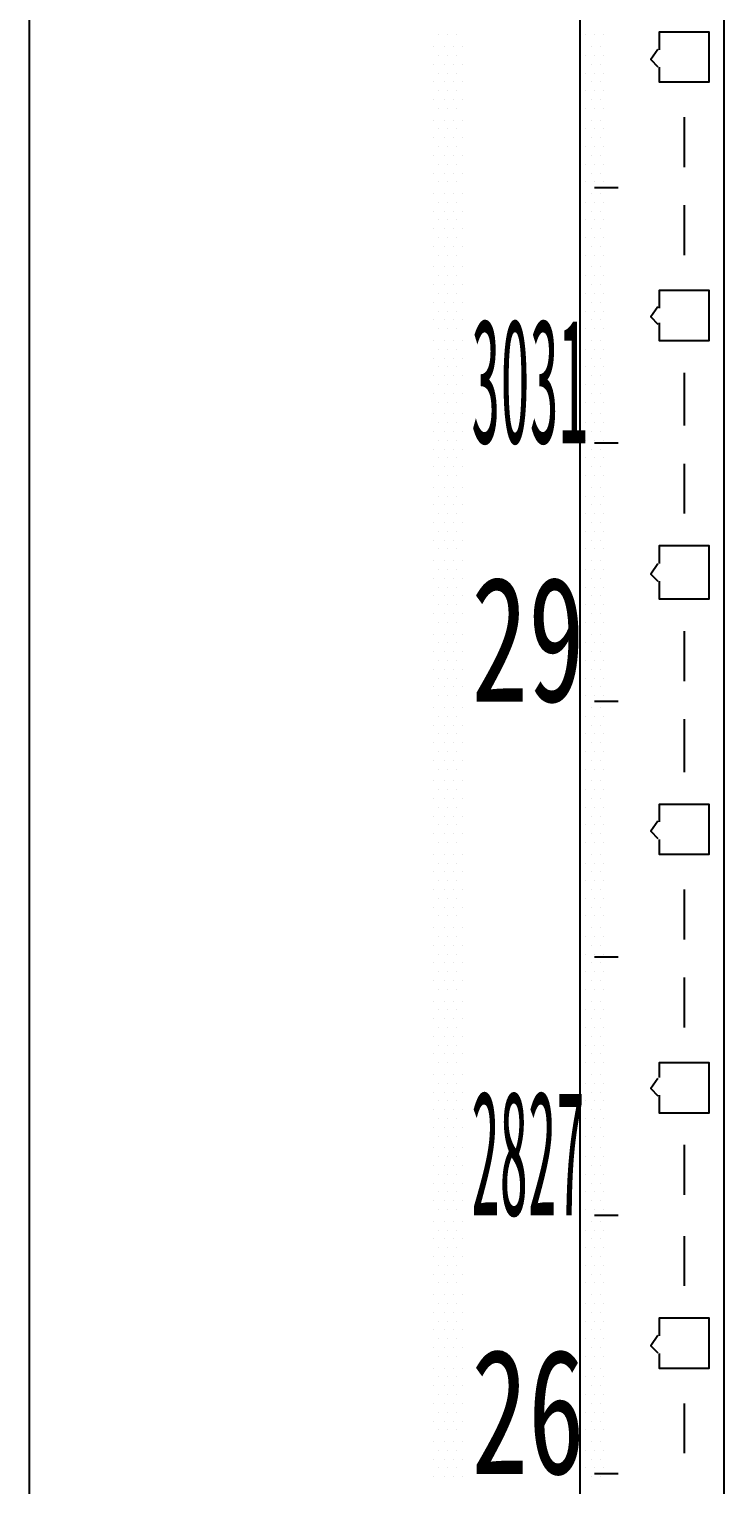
# Model space of a CAD drawing. Header units: metres. Extents: x 17 to 1264, y 17 to 859.
# Drawn here: x 87.8 to 121.8, y 447.3 to 518.7 of the extents above; entities that cross this region are included whole.
import ezdxf

# ---------------------------------------------------------------- set-up
doc = ezdxf.new("R2010")
doc.units = ezdxf.units.M
for name, color, linetype in [('LINES', 7, 'Continuous'), ('POLYLINES', 4, 'Continuous'), ('TEXTS', 3, 'Continuous')]:
    doc.layers.add(name, color=color, linetype=linetype)

msp = doc.modelspace()

# ---------------------------------------------------------------- linework, layer by layer
at = {"layer": 'LINES'}
for p, q in [((87.762, 830.448), (87.762, 45.216)), ((87.762, 830.448), (87.762, 45.216)), ((107.85, 518.4), (107.85, 518.4)), ((108.282, 518.4), (108.282, 518.4)), ((108.714, 518.4), (108.714, 518.4)), ((115.05, 518.4), (115.05, 518.4)), ((115.482, 518.4), (115.482, 518.4)), ((115.914, 518.4), (115.914, 518.4)), ((107.562, 517.824), (107.562, 517.824)), ((108.138, 517.824), (108.138, 517.824)), ((108.57, 517.824), (108.57, 517.824)), ((109.002, 517.824), (109.002, 517.824)), ((114.762, 517.824), (114.762, 517.824)), ((115.338, 517.824), (115.338, 517.824)), ((115.77, 517.824), (115.77, 517.824)), ((107.562, 516.96), (107.562, 516.96)), ((107.85, 517.392), (107.85, 517.392)), ((108.138, 516.96), (108.138, 516.96)), ((108.282, 517.392), (108.282, 517.392)), ((108.57, 516.96), (108.57, 516.96)), ((108.714, 517.392), (108.714, 517.392)), ((109.002, 516.96), (109.002, 516.96)), ((114.762, 516.96), (114.762, 516.96)), ((115.05, 517.392), (115.05, 517.392)), ((115.338, 516.96), (115.338, 516.96)), ((115.482, 517.392), (115.482, 517.392)), ((115.77, 516.96), (115.77, 516.96)), ((115.914, 517.392), (115.914, 517.392)), ((107.85, 516.528), (107.85, 516.528)), ((108.282, 516.528), (108.282, 516.528)), ((108.714, 516.528), (108.714, 516.528)), ((115.05, 516.528), (115.05, 516.528)), ((115.482, 516.528), (115.482, 516.528)), ((115.914, 516.528), (115.914, 516.528)), ((107.562, 516.096), (107.562, 516.096)), ((107.85, 515.664), (107.85, 515.664)), ((108.138, 516.096), (108.138, 516.096)), ((108.282, 515.664), (108.282, 515.664)), ((108.57, 516.096), (108.57, 516.096)), ((108.714, 515.664), (108.714, 515.664)), ((109.002, 516.096), (109.002, 516.096)), ((114.762, 516.096), (114.762, 516.096)), ((115.05, 515.664), (115.05, 515.664)), ((115.338, 516.096), (115.338, 516.096)), ((115.482, 515.664), (115.482, 515.664)), ((115.77, 516.096), (115.77, 516.096)), ((115.914, 515.664), (115.914, 515.664)), ((107.562, 515.232), (107.562, 515.232)), ((107.85, 514.8), (107.85, 514.8)), ((108.138, 515.232), (108.138, 515.232)), ((108.282, 514.8), (108.282, 514.8)), ((108.57, 515.232), (108.57, 515.232)), ((108.714, 514.8), (108.714, 514.8)), ((109.002, 515.232), (109.002, 515.232)), ((114.762, 515.232), (114.762, 515.232)), ((115.05, 514.8), (115.05, 514.8)), ((115.338, 515.232), (115.338, 515.232)), ((115.482, 514.8), (115.482, 514.8)), ((115.77, 515.232), (115.77, 515.232)), ((115.914, 514.8), (115.914, 514.8)), ((107.562, 514.224), (107.562, 514.224)), ((108.138, 514.224), (108.138, 514.224)), ((108.57, 514.224), (108.57, 514.224)), ((109.002, 514.224), (109.002, 514.224)), ((114.762, 514.224), (114.762, 514.224)), ((115.338, 514.224), (115.338, 514.224)), ((115.77, 514.224), (115.77, 514.224)), ((119.874, 514.368), (119.874, 511.92)), ((107.562, 513.36), (107.562, 513.36)), ((107.85, 513.792), (107.85, 513.792)), ((108.138, 513.36), (108.138, 513.36)), ((108.282, 513.792), (108.282, 513.792)), ((108.57, 513.36), (108.57, 513.36)), ((108.714, 513.792), (108.714, 513.792)), ((109.002, 513.36), (109.002, 513.36)), ((114.762, 513.36), (114.762, 513.36)), ((115.05, 513.792), (115.05, 513.792)), ((115.338, 513.36), (115.338, 513.36)), ((115.482, 513.792), (115.482, 513.792)), ((115.77, 513.36), (115.77, 513.36)), ((115.914, 513.792), (115.914, 513.792)), ((107.85, 512.928), (107.85, 512.928)), ((108.282, 512.928), (108.282, 512.928)), ((108.714, 512.928), (108.714, 512.928)), ((115.05, 512.928), (115.05, 512.928)), ((115.482, 512.928), (115.482, 512.928)), ((115.914, 512.928), (115.914, 512.928)), ((107.562, 512.496), (107.562, 512.496)), ((107.85, 512.064), (107.85, 512.064)), ((108.138, 512.496), (108.138, 512.496)), ((108.282, 512.064), (108.282, 512.064)), ((108.57, 512.496), (108.57, 512.496)), ((108.714, 512.064), (108.714, 512.064)), ((109.002, 512.496), (109.002, 512.496)), ((114.762, 512.496), (114.762, 512.496)), ((115.05, 512.064), (115.05, 512.064)), ((115.338, 512.496), (115.338, 512.496)), ((115.482, 512.064), (115.482, 512.064)), ((115.77, 512.496), (115.77, 512.496)), ((115.914, 512.064), (115.914, 512.064)), ((107.562, 511.632), (107.562, 511.632)), ((107.85, 511.2), (107.85, 511.2)), ((108.138, 511.632), (108.138, 511.632)), ((108.282, 511.2), (108.282, 511.2)), ((108.57, 511.632), (108.57, 511.632)), ((108.714, 511.2), (108.714, 511.2)), ((109.002, 511.632), (109.002, 511.632)), ((114.762, 511.632), (114.762, 511.632)), ((115.05, 511.2), (115.05, 511.2)), ((115.338, 511.632), (115.338, 511.632)), ((115.482, 511.2), (115.482, 511.2)), ((115.77, 511.632), (115.77, 511.632)), ((115.914, 511.2), (115.914, 511.2)), ((107.562, 510.624), (107.562, 510.624)), ((108.138, 510.624), (108.138, 510.624)), ((108.57, 510.624), (108.57, 510.624)), ((109.002, 510.624), (109.002, 510.624)), ((114.762, 510.624), (114.762, 510.624)), ((115.338, 510.624), (115.338, 510.624)), ((116.634, 510.912), (115.482, 510.912)), ((116.634, 510.912), (115.482, 510.912)), ((116.634, 510.912), (115.482, 510.912)), ((116.634, 510.912), (115.482, 510.912)), ((115.77, 510.624), (115.77, 510.624)), ((107.562, 509.76), (107.562, 509.76)), ((107.85, 510.192), (107.85, 510.192)), ((108.138, 509.76), (108.138, 509.76)), ((108.282, 510.192), (108.282, 510.192)), ((108.57, 509.76), (108.57, 509.76)), ((108.714, 510.192), (108.714, 510.192)), ((109.002, 509.76), (109.002, 509.76)), ((114.762, 509.76), (114.762, 509.76)), ((115.05, 510.192), (115.05, 510.192)), ((115.338, 509.76), (115.338, 509.76)), ((115.482, 510.192), (115.482, 510.192)), ((115.77, 509.76), (115.77, 509.76)), ((115.914, 510.192), (115.914, 510.192)), ((119.874, 510.048), (119.874, 507.6)), ((107.85, 509.328), (107.85, 509.328)), ((108.282, 509.328), (108.282, 509.328)), ((108.714, 509.328), (108.714, 509.328)), ((115.05, 509.328), (115.05, 509.328)), ((115.482, 509.328), (115.482, 509.328)), ((115.914, 509.328), (115.914, 509.328)), ((107.562, 508.896), (107.562, 508.896)), ((107.85, 508.464), (107.85, 508.464)), ((108.138, 508.896), (108.138, 508.896)), ((108.282, 508.464), (108.282, 508.464)), ((108.57, 508.896), (108.57, 508.896)), ((108.714, 508.464), (108.714, 508.464)), ((109.002, 508.896), (109.002, 508.896)), ((114.762, 508.896), (114.762, 508.896)), ((115.05, 508.464), (115.05, 508.464)), ((115.338, 508.896), (115.338, 508.896)), ((115.482, 508.464), (115.482, 508.464)), ((115.77, 508.896), (115.77, 508.896)), ((115.914, 508.464), (115.914, 508.464)), ((107.562, 508.032), (107.562, 508.032)), ((107.85, 507.6), (107.85, 507.6)), ((108.138, 508.032), (108.138, 508.032)), ((108.282, 507.6), (108.282, 507.6)), ((108.57, 508.032), (108.57, 508.032)), ((108.714, 507.6), (108.714, 507.6)), ((109.002, 508.032), (109.002, 508.032)), ((114.762, 508.032), (114.762, 508.032)), ((115.05, 507.6), (115.05, 507.6)), ((115.338, 508.032), (115.338, 508.032)), ((115.482, 507.6), (115.482, 507.6)), ((115.77, 508.032), (115.77, 508.032)), ((115.914, 507.6), (115.914, 507.6)), ((107.562, 507.024), (107.562, 507.024)), ((108.138, 507.024), (108.138, 507.024)), ((108.57, 507.024), (108.57, 507.024)), ((109.002, 507.024), (109.002, 507.024)), ((114.762, 507.024), (114.762, 507.024)), ((115.338, 507.024), (115.338, 507.024)), ((115.77, 507.024), (115.77, 507.024)), ((107.562, 506.16), (107.562, 506.16)), ((107.85, 506.592), (107.85, 506.592)), ((108.138, 506.16), (108.138, 506.16)), ((108.282, 506.592), (108.282, 506.592)), ((108.57, 506.16), (108.57, 506.16)), ((108.714, 506.592), (108.714, 506.592)), ((109.002, 506.16), (109.002, 506.16)), ((114.762, 506.16), (114.762, 506.16)), ((115.05, 506.592), (115.05, 506.592)), ((115.338, 506.16), (115.338, 506.16)), ((115.482, 506.592), (115.482, 506.592)), ((115.77, 506.16), (115.77, 506.16)), ((115.914, 506.592), (115.914, 506.592)), ((107.85, 505.728), (107.85, 505.728)), ((108.282, 505.728), (108.282, 505.728)), ((108.714, 505.728), (108.714, 505.728)), ((115.05, 505.728), (115.05, 505.728)), ((115.482, 505.728), (115.482, 505.728)), ((115.914, 505.728), (115.914, 505.728)), ((107.562, 505.296), (107.562, 505.296)), ((107.85, 504.864), (107.85, 504.864)), ((108.138, 505.296), (108.138, 505.296)), ((108.282, 504.864), (108.282, 504.864)), ((108.57, 505.296), (108.57, 505.296)), ((108.714, 504.864), (108.714, 504.864)), ((109.002, 505.296), (109.002, 505.296)), ((114.762, 505.296), (114.762, 505.296)), ((115.05, 504.864), (115.05, 504.864)), ((115.338, 505.296), (115.338, 505.296)), ((115.482, 504.864), (115.482, 504.864)), ((115.77, 505.296), (115.77, 505.296)), ((115.914, 504.864), (115.914, 504.864)), ((107.562, 504.432), (107.562, 504.432)), ((108.138, 504.432), (108.138, 504.432)), ((108.57, 504.432), (108.57, 504.432)), ((109.002, 504.432), (109.002, 504.432)), ((114.762, 504.432), (114.762, 504.432)), ((115.338, 504.432), (115.338, 504.432)), ((115.77, 504.432), (115.77, 504.432)), ((107.562, 503.424), (107.562, 503.424)), ((107.85, 504), (107.85, 504)), ((108.138, 503.424), (108.138, 503.424)), ((108.282, 504), (108.282, 504)), ((108.57, 503.424), (108.57, 503.424)), ((108.714, 504), (108.714, 504)), ((109.002, 503.424), (109.002, 503.424)), ((114.762, 503.424), (114.762, 503.424)), ((115.05, 504), (115.05, 504)), ((115.338, 503.424), (115.338, 503.424)), ((115.482, 504), (115.482, 504)), ((115.77, 503.424), (115.77, 503.424)), ((115.914, 504), (115.914, 504)), ((107.85, 502.992), (107.85, 502.992)), ((108.282, 502.992), (108.282, 502.992)), ((108.714, 502.992), (108.714, 502.992)), ((115.05, 502.992), (115.05, 502.992)), ((115.482, 502.992), (115.482, 502.992)), ((115.914, 502.992), (115.914, 502.992)), ((107.562, 502.56), (107.562, 502.56)), ((107.85, 502.128), (107.85, 502.128)), ((108.138, 502.56), (108.138, 502.56)), ((108.282, 502.128), (108.282, 502.128)), ((108.57, 502.56), (108.57, 502.56)), ((108.714, 502.128), (108.714, 502.128)), ((109.002, 502.56), (109.002, 502.56)), ((114.762, 502.56), (114.762, 502.56)), ((115.05, 502.128), (115.05, 502.128)), ((115.338, 502.56), (115.338, 502.56)), ((115.482, 502.128), (115.482, 502.128)), ((115.77, 502.56), (115.77, 502.56)), ((115.914, 502.128), (115.914, 502.128)), ((107.562, 501.696), (107.562, 501.696)), ((107.85, 501.264), (107.85, 501.264)), ((108.138, 501.696), (108.138, 501.696)), ((108.282, 501.264), (108.282, 501.264)), ((108.57, 501.696), (108.57, 501.696)), ((108.714, 501.264), (108.714, 501.264)), ((109.002, 501.696), (109.002, 501.696)), ((114.762, 501.696), (114.762, 501.696)), ((115.05, 501.264), (115.05, 501.264)), ((115.338, 501.696), (115.338, 501.696)), ((115.482, 501.264), (115.482, 501.264)), ((115.77, 501.696), (115.77, 501.696)), ((115.914, 501.264), (115.914, 501.264)), ((119.874, 501.84), (119.874, 499.248)), ((107.562, 500.832), (107.562, 500.832)), ((108.138, 500.832), (108.138, 500.832)), ((108.57, 500.832), (108.57, 500.832)), ((109.002, 500.832), (109.002, 500.832)), ((114.762, 500.832), (114.762, 500.832)), ((115.338, 500.832), (115.338, 500.832)), ((115.77, 500.832), (115.77, 500.832)), ((107.562, 499.824), (107.562, 499.824)), ((107.85, 500.4), (107.85, 500.4)), ((108.138, 499.824), (108.138, 499.824)), ((108.282, 500.4), (108.282, 500.4)), ((108.57, 499.824), (108.57, 499.824)), ((108.714, 500.4), (108.714, 500.4)), ((109.002, 499.824), (109.002, 499.824)), ((114.762, 499.824), (114.762, 499.824)), ((115.05, 500.4), (115.05, 500.4)), ((115.338, 499.824), (115.338, 499.824)), ((115.482, 500.4), (115.482, 500.4)), ((115.77, 499.824), (115.77, 499.824)), ((115.914, 500.4), (115.914, 500.4)), ((107.85, 499.392), (107.85, 499.392)), ((108.282, 499.392), (108.282, 499.392)), ((108.714, 499.392), (108.714, 499.392)), ((115.05, 499.392), (115.05, 499.392)), ((115.482, 499.392), (115.482, 499.392)), ((115.914, 499.392), (115.914, 499.392)), ((107.562, 498.96), (107.562, 498.96)), ((107.85, 498.528), (107.85, 498.528)), ((108.138, 498.96), (108.138, 498.96)), ((108.282, 498.528), (108.282, 498.528)), ((108.57, 498.96), (108.57, 498.96)), ((108.714, 498.528), (108.714, 498.528)), ((109.002, 498.96), (109.002, 498.96)), ((114.762, 498.96), (114.762, 498.96)), ((115.05, 498.528), (115.05, 498.528)), ((115.338, 498.96), (115.338, 498.96)), ((115.482, 498.528), (115.482, 498.528)), ((116.634, 498.384), (115.482, 498.384)), ((116.634, 498.384), (115.482, 498.384)), ((116.634, 498.384), (115.482, 498.384)), ((116.634, 498.384), (115.482, 498.384)), ((115.77, 498.96), (115.77, 498.96)), ((115.914, 498.528), (115.914, 498.528)), ((107.562, 498.096), (107.562, 498.096)), ((107.85, 497.664), (107.85, 497.664)), ((108.138, 498.096), (108.138, 498.096)), ((108.282, 497.664), (108.282, 497.664)), ((108.57, 498.096), (108.57, 498.096)), ((108.714, 497.664), (108.714, 497.664)), ((109.002, 498.096), (109.002, 498.096)), ((114.762, 498.096), (114.762, 498.096)), ((115.05, 497.664), (115.05, 497.664)), ((115.338, 498.096), (115.338, 498.096)), ((115.482, 497.664), (115.482, 497.664)), ((115.77, 498.096), (115.77, 498.096)), ((115.914, 497.664), (115.914, 497.664)), ((107.562, 497.232), (107.562, 497.232)), ((108.138, 497.232), (108.138, 497.232)), ((108.57, 497.232), (108.57, 497.232)), ((109.002, 497.232), (109.002, 497.232)), ((114.762, 497.232), (114.762, 497.232)), ((115.338, 497.232), (115.338, 497.232)), ((115.77, 497.232), (115.77, 497.232)), ((119.874, 497.376), (119.874, 494.928)), ((107.562, 496.224), (107.562, 496.224)), ((107.85, 496.8), (107.85, 496.8)), ((108.138, 496.224), (108.138, 496.224)), ((108.282, 496.8), (108.282, 496.8)), ((108.57, 496.224), (108.57, 496.224)), ((108.714, 496.8), (108.714, 496.8)), ((109.002, 496.224), (109.002, 496.224)), ((114.762, 496.224), (114.762, 496.224)), ((115.05, 496.8), (115.05, 496.8)), ((115.338, 496.224), (115.338, 496.224)), ((115.482, 496.8), (115.482, 496.8)), ((115.77, 496.224), (115.77, 496.224)), ((115.914, 496.8), (115.914, 496.8)), ((107.85, 495.792), (107.85, 495.792)), ((108.282, 495.792), (108.282, 495.792)), ((108.714, 495.792), (108.714, 495.792)), ((115.05, 495.792), (115.05, 495.792)), ((115.482, 495.792), (115.482, 495.792)), ((115.914, 495.792), (115.914, 495.792)), ((107.562, 495.36), (107.562, 495.36)), ((107.85, 494.928), (107.85, 494.928)), ((108.138, 495.36), (108.138, 495.36)), ((108.282, 494.928), (108.282, 494.928)), ((108.57, 495.36), (108.57, 495.36)), ((108.714, 494.928), (108.714, 494.928)), ((109.002, 495.36), (109.002, 495.36)), ((114.762, 495.36), (114.762, 495.36)), ((115.05, 494.928), (115.05, 494.928)), ((115.338, 495.36), (115.338, 495.36)), ((115.482, 494.928), (115.482, 494.928)), ((115.77, 495.36), (115.77, 495.36)), ((115.914, 494.928), (115.914, 494.928)), ((107.562, 494.496), (107.562, 494.496)), ((107.85, 494.064), (107.85, 494.064)), ((108.138, 494.496), (108.138, 494.496)), ((108.282, 494.064), (108.282, 494.064)), ((108.57, 494.496), (108.57, 494.496)), ((108.714, 494.064), (108.714, 494.064)), ((109.002, 494.496), (109.002, 494.496)), ((114.762, 494.496), (114.762, 494.496)), ((115.05, 494.064), (115.05, 494.064)), ((115.338, 494.496), (115.338, 494.496)), ((115.482, 494.064), (115.482, 494.064)), ((115.77, 494.496), (115.77, 494.496)), ((115.914, 494.064), (115.914, 494.064)), ((107.562, 493.632), (107.562, 493.632)), ((108.138, 493.632), (108.138, 493.632)), ((108.57, 493.632), (108.57, 493.632)), ((109.002, 493.632), (109.002, 493.632)), ((114.762, 493.632), (114.762, 493.632)), ((115.338, 493.632), (115.338, 493.632)), ((115.77, 493.632), (115.77, 493.632)), ((107.562, 492.624), (107.562, 492.624)), ((107.85, 493.2), (107.85, 493.2)), ((108.138, 492.624), (108.138, 492.624)), ((108.282, 493.2), (108.282, 493.2)), ((108.57, 492.624), (108.57, 492.624)), ((108.714, 493.2), (108.714, 493.2)), ((109.002, 492.624), (109.002, 492.624)), ((114.762, 492.624), (114.762, 492.624)), ((115.05, 493.2), (115.05, 493.2)), ((115.338, 492.624), (115.338, 492.624)), ((115.482, 493.2), (115.482, 493.2)), ((115.77, 492.624), (115.77, 492.624)), ((115.914, 493.2), (115.914, 493.2)), ((107.85, 492.192), (107.85, 492.192)), ((108.282, 492.192), (108.282, 492.192)), ((108.714, 492.192), (108.714, 492.192)), ((115.05, 492.192), (115.05, 492.192)), ((115.482, 492.192), (115.482, 492.192)), ((115.914, 492.192), (115.914, 492.192)), ((107.562, 491.76), (107.562, 491.76)), ((107.85, 491.328), (107.85, 491.328)), ((108.138, 491.76), (108.138, 491.76)), ((108.282, 491.328), (108.282, 491.328)), ((108.57, 491.76), (108.57, 491.76)), ((108.714, 491.328), (108.714, 491.328)), ((109.002, 491.76), (109.002, 491.76)), ((114.762, 491.76), (114.762, 491.76)), ((115.05, 491.328), (115.05, 491.328)), ((115.338, 491.76), (115.338, 491.76)), ((115.482, 491.328), (115.482, 491.328)), ((115.77, 491.76), (115.77, 491.76)), ((115.914, 491.328), (115.914, 491.328)), ((107.562, 490.896), (107.562, 490.896)), ((107.85, 490.464), (107.85, 490.464)), ((108.138, 490.896), (108.138, 490.896)), ((108.282, 490.464), (108.282, 490.464)), ((108.57, 490.896), (108.57, 490.896)), ((108.714, 490.464), (108.714, 490.464)), ((109.002, 490.896), (109.002, 490.896)), ((114.762, 490.896), (114.762, 490.896)), ((115.05, 490.464), (115.05, 490.464)), ((115.338, 490.896), (115.338, 490.896)), ((115.482, 490.464), (115.482, 490.464)), ((115.77, 490.896), (115.77, 490.896)), ((115.914, 490.464), (115.914, 490.464)), ((107.562, 490.032), (107.562, 490.032)), ((108.138, 490.032), (108.138, 490.032)), ((108.57, 490.032), (108.57, 490.032)), ((109.002, 490.032), (109.002, 490.032)), ((114.762, 490.032), (114.762, 490.032)), ((115.338, 490.032), (115.338, 490.032)), ((115.77, 490.032), (115.77, 490.032)), ((107.562, 489.024), (107.562, 489.024)), ((107.85, 489.6), (107.85, 489.6)), ((108.138, 489.024), (108.138, 489.024)), ((108.282, 489.6), (108.282, 489.6)), ((108.57, 489.024), (108.57, 489.024)), ((108.714, 489.6), (108.714, 489.6)), ((109.002, 489.024), (109.002, 489.024)), ((114.762, 489.024), (114.762, 489.024)), ((115.05, 489.6), (115.05, 489.6)), ((115.338, 489.024), (115.338, 489.024)), ((115.482, 489.6), (115.482, 489.6)), ((115.77, 489.024), (115.77, 489.024)), ((115.914, 489.6), (115.914, 489.6)), ((119.874, 489.168), (119.874, 486.72)), ((107.85, 488.592), (107.85, 488.592)), ((108.282, 488.592), (108.282, 488.592)), ((108.714, 488.592), (108.714, 488.592)), ((115.05, 488.592), (115.05, 488.592)), ((115.482, 488.592), (115.482, 488.592)), ((115.914, 488.592), (115.914, 488.592)), ((107.562, 488.16), (107.562, 488.16)), ((107.85, 487.728), (107.85, 487.728)), ((108.138, 488.16), (108.138, 488.16)), ((108.282, 487.728), (108.282, 487.728)), ((108.57, 488.16), (108.57, 488.16)), ((108.714, 487.728), (108.714, 487.728)), ((109.002, 488.16), (109.002, 488.16)), ((114.762, 488.16), (114.762, 488.16)), ((115.05, 487.728), (115.05, 487.728)), ((115.338, 488.16), (115.338, 488.16)), ((115.482, 487.728), (115.482, 487.728)), ((115.77, 488.16), (115.77, 488.16)), ((115.914, 487.728), (115.914, 487.728)), ((107.562, 487.296), (107.562, 487.296)), ((108.138, 487.296), (108.138, 487.296)), ((108.57, 487.296), (108.57, 487.296)), ((109.002, 487.296), (109.002, 487.296)), ((114.762, 487.296), (114.762, 487.296)), ((115.338, 487.296), (115.338, 487.296)), ((115.77, 487.296), (115.77, 487.296)), ((107.562, 486.432), (107.562, 486.432)), ((107.85, 486.864), (107.85, 486.864)), ((108.138, 486.432), (108.138, 486.432)), ((108.282, 486.864), (108.282, 486.864)), ((108.57, 486.432), (108.57, 486.432)), ((108.714, 486.864), (108.714, 486.864)), ((109.002, 486.432), (109.002, 486.432)), ((114.762, 486.432), (114.762, 486.432)), ((115.05, 486.864), (115.05, 486.864)), ((115.338, 486.432), (115.338, 486.432)), ((115.482, 486.864), (115.482, 486.864)), ((115.77, 486.432), (115.77, 486.432)), ((115.914, 486.864), (115.914, 486.864)), ((107.85, 486), (107.85, 486)), ((108.282, 486), (108.282, 486)), ((108.714, 486), (108.714, 486)), ((115.05, 486), (115.05, 486)), ((115.482, 486), (115.482, 486)), ((116.634, 485.712), (115.482, 485.712)), ((116.634, 485.712), (115.482, 485.712)), ((116.634, 485.712), (115.482, 485.712)), ((116.634, 485.712), (115.482, 485.712)), ((115.914, 486), (115.914, 486)), ((107.562, 485.424), (107.562, 485.424)), ((107.85, 484.992), (107.85, 484.992)), ((108.138, 485.424), (108.138, 485.424)), ((108.282, 484.992), (108.282, 484.992)), ((108.57, 485.424), (108.57, 485.424)), ((108.714, 484.992), (108.714, 484.992)), ((109.002, 485.424), (109.002, 485.424)), ((114.762, 485.424), (114.762, 485.424)), ((115.05, 484.992), (115.05, 484.992)), ((115.338, 485.424), (115.338, 485.424)), ((115.482, 484.992), (115.482, 484.992)), ((115.77, 485.424), (115.77, 485.424)), ((115.914, 484.992), (115.914, 484.992)), ((119.874, 484.848), (119.874, 482.256)), ((107.562, 484.56), (107.562, 484.56)), ((107.85, 484.128), (107.85, 484.128)), ((108.138, 484.56), (108.138, 484.56)), ((108.282, 484.128), (108.282, 484.128)), ((108.57, 484.56), (108.57, 484.56)), ((108.714, 484.128), (108.714, 484.128)), ((109.002, 484.56), (109.002, 484.56)), ((114.762, 484.56), (114.762, 484.56)), ((115.05, 484.128), (115.05, 484.128)), ((115.338, 484.56), (115.338, 484.56)), ((115.482, 484.128), (115.482, 484.128)), ((115.77, 484.56), (115.77, 484.56)), ((115.914, 484.128), (115.914, 484.128)), ((107.562, 483.696), (107.562, 483.696)), ((108.138, 483.696), (108.138, 483.696)), ((108.57, 483.696), (108.57, 483.696)), ((109.002, 483.696), (109.002, 483.696)), ((114.762, 483.696), (114.762, 483.696)), ((115.338, 483.696), (115.338, 483.696)), ((115.77, 483.696), (115.77, 483.696)), ((107.562, 482.832), (107.562, 482.832)), ((107.85, 483.264), (107.85, 483.264)), ((108.138, 482.832), (108.138, 482.832)), ((108.282, 483.264), (108.282, 483.264)), ((108.57, 482.832), (108.57, 482.832)), ((108.714, 483.264), (108.714, 483.264)), ((109.002, 482.832), (109.002, 482.832)), ((114.762, 482.832), (114.762, 482.832)), ((115.05, 483.264), (115.05, 483.264)), ((115.338, 482.832), (115.338, 482.832)), ((115.482, 483.264), (115.482, 483.264)), ((115.77, 482.832), (115.77, 482.832)), ((115.914, 483.264), (115.914, 483.264)), ((107.85, 482.4), (107.85, 482.4)), ((108.282, 482.4), (108.282, 482.4)), ((108.714, 482.4), (108.714, 482.4)), ((115.05, 482.4), (115.05, 482.4)), ((115.482, 482.4), (115.482, 482.4)), ((115.914, 482.4), (115.914, 482.4)), ((107.562, 481.824), (107.562, 481.824)), ((107.85, 481.392), (107.85, 481.392)), ((108.138, 481.824), (108.138, 481.824)), ((108.282, 481.392), (108.282, 481.392)), ((108.57, 481.824), (108.57, 481.824)), ((108.714, 481.392), (108.714, 481.392)), ((109.002, 481.824), (109.002, 481.824)), ((114.762, 481.824), (114.762, 481.824)), ((115.05, 481.392), (115.05, 481.392)), ((115.338, 481.824), (115.338, 481.824)), ((115.482, 481.392), (115.482, 481.392)), ((115.77, 481.824), (115.77, 481.824)), ((115.914, 481.392), (115.914, 481.392)), ((107.562, 480.96), (107.562, 480.96)), ((107.85, 480.528), (107.85, 480.528)), ((108.138, 480.96), (108.138, 480.96)), ((108.282, 480.528), (108.282, 480.528)), ((108.57, 480.96), (108.57, 480.96)), ((108.714, 480.528), (108.714, 480.528)), ((109.002, 480.96), (109.002, 480.96)), ((114.762, 480.96), (114.762, 480.96)), ((115.05, 480.528), (115.05, 480.528)), ((115.338, 480.96), (115.338, 480.96)), ((115.482, 480.528), (115.482, 480.528)), ((115.77, 480.96), (115.77, 480.96)), ((115.914, 480.528), (115.914, 480.528)), ((107.562, 480.096), (107.562, 480.096)), ((108.138, 480.096), (108.138, 480.096)), ((108.57, 480.096), (108.57, 480.096)), ((109.002, 480.096), (109.002, 480.096)), ((114.762, 480.096), (114.762, 480.096)), ((115.338, 480.096), (115.338, 480.096)), ((115.77, 480.096), (115.77, 480.096)), ((107.562, 479.232), (107.562, 479.232)), ((107.85, 479.664), (107.85, 479.664)), ((108.138, 479.232), (108.138, 479.232)), ((108.282, 479.664), (108.282, 479.664)), ((108.57, 479.232), (108.57, 479.232)), ((108.714, 479.664), (108.714, 479.664)), ((109.002, 479.232), (109.002, 479.232)), ((114.762, 479.232), (114.762, 479.232)), ((115.05, 479.664), (115.05, 479.664)), ((115.338, 479.232), (115.338, 479.232)), ((115.482, 479.664), (115.482, 479.664)), ((115.77, 479.232), (115.77, 479.232)), ((115.914, 479.664), (115.914, 479.664)), ((107.85, 478.8), (107.85, 478.8)), ((108.282, 478.8), (108.282, 478.8)), ((108.714, 478.8), (108.714, 478.8)), ((115.05, 478.8), (115.05, 478.8)), ((115.482, 478.8), (115.482, 478.8)), ((115.914, 478.8), (115.914, 478.8)), ((107.562, 478.224), (107.562, 478.224)), ((107.85, 477.792), (107.85, 477.792)), ((108.138, 478.224), (108.138, 478.224)), ((108.282, 477.792), (108.282, 477.792)), ((108.57, 478.224), (108.57, 478.224)), ((108.714, 477.792), (108.714, 477.792)), ((109.002, 478.224), (109.002, 478.224)), ((114.762, 478.224), (114.762, 478.224)), ((115.05, 477.792), (115.05, 477.792)), ((115.338, 478.224), (115.338, 478.224)), ((115.482, 477.792), (115.482, 477.792)), ((115.77, 478.224), (115.77, 478.224)), ((115.914, 477.792), (115.914, 477.792)), ((107.562, 477.36), (107.562, 477.36)), ((107.85, 476.928), (107.85, 476.928)), ((108.138, 477.36), (108.138, 477.36)), ((108.282, 476.928), (108.282, 476.928)), ((108.57, 477.36), (108.57, 477.36)), ((108.714, 476.928), (108.714, 476.928)), ((109.002, 477.36), (109.002, 477.36)), ((114.762, 477.36), (114.762, 477.36)), ((115.05, 476.928), (115.05, 476.928)), ((115.338, 477.36), (115.338, 477.36)), ((115.482, 476.928), (115.482, 476.928)), ((115.77, 477.36), (115.77, 477.36)), ((115.914, 476.928), (115.914, 476.928)), ((107.562, 476.496), (107.562, 476.496)), ((108.138, 476.496), (108.138, 476.496)), ((108.57, 476.496), (108.57, 476.496)), ((109.002, 476.496), (109.002, 476.496)), ((114.762, 476.496), (114.762, 476.496)), ((115.338, 476.496), (115.338, 476.496)), ((115.77, 476.496), (115.77, 476.496)), ((119.874, 476.496), (119.874, 474.048)), ((107.562, 475.632), (107.562, 475.632)), ((107.85, 476.064), (107.85, 476.064)), ((108.138, 475.632), (108.138, 475.632)), ((108.282, 476.064), (108.282, 476.064)), ((108.57, 475.632), (108.57, 475.632)), ((108.714, 476.064), (108.714, 476.064)), ((109.002, 475.632), (109.002, 475.632)), ((114.762, 475.632), (114.762, 475.632)), ((115.05, 476.064), (115.05, 476.064)), ((115.338, 475.632), (115.338, 475.632)), ((115.482, 476.064), (115.482, 476.064)), ((115.77, 475.632), (115.77, 475.632)), ((115.914, 476.064), (115.914, 476.064)), ((107.85, 475.2), (107.85, 475.2)), ((108.282, 475.2), (108.282, 475.2)), ((108.714, 475.2), (108.714, 475.2)), ((115.05, 475.2), (115.05, 475.2)), ((115.482, 475.2), (115.482, 475.2)), ((115.914, 475.2), (115.914, 475.2)), ((107.562, 474.624), (107.562, 474.624)), ((107.85, 474.192), (107.85, 474.192)), ((108.138, 474.624), (108.138, 474.624)), ((108.282, 474.192), (108.282, 474.192)), ((108.57, 474.624), (108.57, 474.624)), ((108.714, 474.192), (108.714, 474.192)), ((109.002, 474.624), (109.002, 474.624)), ((114.762, 474.624), (114.762, 474.624)), ((115.05, 474.192), (115.05, 474.192)), ((115.338, 474.624), (115.338, 474.624)), ((115.482, 474.192), (115.482, 474.192)), ((115.77, 474.624), (115.77, 474.624)), ((115.914, 474.192), (115.914, 474.192)), ((107.562, 473.76), (107.562, 473.76)), ((107.85, 473.328), (107.85, 473.328)), ((108.138, 473.76), (108.138, 473.76)), ((108.282, 473.328), (108.282, 473.328)), ((108.57, 473.76), (108.57, 473.76)), ((108.714, 473.328), (108.714, 473.328)), ((109.002, 473.76), (109.002, 473.76)), ((114.762, 473.76), (114.762, 473.76)), ((115.05, 473.328), (115.05, 473.328)), ((115.338, 473.76), (115.338, 473.76)), ((115.482, 473.328), (115.482, 473.328)), ((115.77, 473.76), (115.77, 473.76)), ((115.914, 473.328), (115.914, 473.328)), ((107.562, 472.896), (107.562, 472.896)), ((108.138, 472.896), (108.138, 472.896)), ((108.57, 472.896), (108.57, 472.896)), ((109.002, 472.896), (109.002, 472.896)), ((114.762, 472.896), (114.762, 472.896)), ((115.338, 472.896), (115.338, 472.896)), ((116.634, 473.184), (115.482, 473.184)), ((116.634, 473.184), (115.482, 473.184)), ((116.634, 473.184), (115.482, 473.184)), ((116.634, 473.184), (115.482, 473.184)), ((115.77, 472.896), (115.77, 472.896)), ((107.562, 472.032), (107.562, 472.032)), ((107.85, 472.464), (107.85, 472.464)), ((108.138, 472.032), (108.138, 472.032)), ((108.282, 472.464), (108.282, 472.464)), ((108.57, 472.032), (108.57, 472.032)), ((108.714, 472.464), (108.714, 472.464)), ((109.002, 472.032), (109.002, 472.032)), ((114.762, 472.032), (114.762, 472.032)), ((115.05, 472.464), (115.05, 472.464)), ((115.338, 472.032), (115.338, 472.032)), ((115.482, 472.464), (115.482, 472.464)), ((115.77, 472.032), (115.77, 472.032)), ((115.914, 472.464), (115.914, 472.464)), ((119.874, 472.176), (119.874, 469.728)), ((107.85, 471.6), (107.85, 471.6)), ((108.282, 471.6), (108.282, 471.6)), ((108.714, 471.6), (108.714, 471.6)), ((115.05, 471.6), (115.05, 471.6)), ((115.482, 471.6), (115.482, 471.6)), ((115.914, 471.6), (115.914, 471.6)), ((107.562, 471.024), (107.562, 471.024)), ((107.85, 470.592), (107.85, 470.592)), ((108.138, 471.024), (108.138, 471.024)), ((108.282, 470.592), (108.282, 470.592)), ((108.57, 471.024), (108.57, 471.024)), ((108.714, 470.592), (108.714, 470.592)), ((109.002, 471.024), (109.002, 471.024)), ((114.762, 471.024), (114.762, 471.024)), ((115.05, 470.592), (115.05, 470.592)), ((115.338, 471.024), (115.338, 471.024)), ((115.482, 470.592), (115.482, 470.592)), ((115.77, 471.024), (115.77, 471.024)), ((115.914, 470.592), (115.914, 470.592)), ((107.562, 470.16), (107.562, 470.16)), ((108.138, 470.16), (108.138, 470.16)), ((108.57, 470.16), (108.57, 470.16)), ((109.002, 470.16), (109.002, 470.16)), ((114.762, 470.16), (114.762, 470.16)), ((115.338, 470.16), (115.338, 470.16)), ((115.77, 470.16), (115.77, 470.16)), ((107.562, 469.296), (107.562, 469.296)), ((107.85, 469.728), (107.85, 469.728)), ((108.138, 469.296), (108.138, 469.296)), ((108.282, 469.728), (108.282, 469.728)), ((108.57, 469.296), (108.57, 469.296)), ((108.714, 469.728), (108.714, 469.728)), ((109.002, 469.296), (109.002, 469.296)), ((114.762, 469.296), (114.762, 469.296)), ((115.05, 469.728), (115.05, 469.728)), ((115.338, 469.296), (115.338, 469.296)), ((115.482, 469.728), (115.482, 469.728)), ((115.77, 469.296), (115.77, 469.296)), ((115.914, 469.728), (115.914, 469.728)), ((107.562, 468.432), (107.562, 468.432)), ((107.85, 468.864), (107.85, 468.864)), ((108.138, 468.432), (108.138, 468.432)), ((108.282, 468.864), (108.282, 468.864)), ((108.57, 468.432), (108.57, 468.432)), ((108.714, 468.864), (108.714, 468.864)), ((109.002, 468.432), (109.002, 468.432)), ((114.762, 468.432), (114.762, 468.432)), ((115.05, 468.864), (115.05, 468.864)), ((115.338, 468.432), (115.338, 468.432)), ((115.482, 468.864), (115.482, 468.864)), ((115.77, 468.432), (115.77, 468.432)), ((115.914, 468.864), (115.914, 468.864)), ((107.85, 468), (107.85, 468)), ((108.282, 468), (108.282, 468)), ((108.714, 468), (108.714, 468)), ((115.05, 468), (115.05, 468)), ((115.482, 468), (115.482, 468)), ((115.914, 468), (115.914, 468)), ((107.562, 467.424), (107.562, 467.424)), ((107.85, 466.992), (107.85, 466.992)), ((108.138, 467.424), (108.138, 467.424)), ((108.282, 466.992), (108.282, 466.992)), ((108.57, 467.424), (108.57, 467.424)), ((108.714, 466.992), (108.714, 466.992)), ((109.002, 467.424), (109.002, 467.424)), ((114.762, 467.424), (114.762, 467.424)), ((115.05, 466.992), (115.05, 466.992)), ((115.338, 467.424), (115.338, 467.424)), ((115.482, 466.992), (115.482, 466.992)), ((115.77, 467.424), (115.77, 467.424)), ((115.914, 466.992), (115.914, 466.992)), ((107.562, 466.56), (107.562, 466.56)), ((108.138, 466.56), (108.138, 466.56)), ((108.57, 466.56), (108.57, 466.56)), ((109.002, 466.56), (109.002, 466.56)), ((114.762, 466.56), (114.762, 466.56)), ((115.338, 466.56), (115.338, 466.56)), ((115.77, 466.56), (115.77, 466.56)), ((107.562, 465.696), (107.562, 465.696)), ((107.85, 466.128), (107.85, 466.128)), ((108.138, 465.696), (108.138, 465.696)), ((108.282, 466.128), (108.282, 466.128)), ((108.57, 465.696), (108.57, 465.696)), ((108.714, 466.128), (108.714, 466.128)), ((109.002, 465.696), (109.002, 465.696)), ((114.762, 465.696), (114.762, 465.696)), ((115.05, 466.128), (115.05, 466.128)), ((115.338, 465.696), (115.338, 465.696)), ((115.482, 466.128), (115.482, 466.128)), ((115.77, 465.696), (115.77, 465.696)), ((115.914, 466.128), (115.914, 466.128)), ((107.562, 464.832), (107.562, 464.832)), ((107.85, 465.264), (107.85, 465.264)), ((108.138, 464.832), (108.138, 464.832)), ((108.282, 465.264), (108.282, 465.264)), ((108.57, 464.832), (108.57, 464.832)), ((108.714, 465.264), (108.714, 465.264)), ((109.002, 464.832), (109.002, 464.832)), ((114.762, 464.832), (114.762, 464.832)), ((115.05, 465.264), (115.05, 465.264)), ((115.338, 464.832), (115.338, 464.832)), ((115.482, 465.264), (115.482, 465.264)), ((115.77, 464.832), (115.77, 464.832)), ((115.914, 465.264), (115.914, 465.264)), ((107.85, 464.4), (107.85, 464.4)), ((108.282, 464.4), (108.282, 464.4)), ((108.714, 464.4), (108.714, 464.4)), ((115.05, 464.4), (115.05, 464.4)), ((115.482, 464.4), (115.482, 464.4)), ((115.914, 464.4), (115.914, 464.4)), ((107.562, 463.824), (107.562, 463.824)), ((107.85, 463.392), (107.85, 463.392)), ((108.138, 463.824), (108.138, 463.824)), ((108.282, 463.392), (108.282, 463.392)), ((108.57, 463.824), (108.57, 463.824)), ((108.714, 463.392), (108.714, 463.392)), ((109.002, 463.824), (109.002, 463.824)), ((114.762, 463.824), (114.762, 463.824)), ((115.05, 463.392), (115.05, 463.392)), ((115.338, 463.824), (115.338, 463.824)), ((115.482, 463.392), (115.482, 463.392)), ((115.77, 463.824), (115.77, 463.824)), ((115.914, 463.392), (115.914, 463.392)), ((119.874, 463.968), (119.874, 461.52)), ((107.562, 462.96), (107.562, 462.96)), ((108.138, 462.96), (108.138, 462.96)), ((108.57, 462.96), (108.57, 462.96)), ((109.002, 462.96), (109.002, 462.96)), ((114.762, 462.96), (114.762, 462.96)), ((115.338, 462.96), (115.338, 462.96)), ((115.77, 462.96), (115.77, 462.96)), ((107.562, 462.096), (107.562, 462.096)), ((107.85, 462.528), (107.85, 462.528)), ((108.138, 462.096), (108.138, 462.096)), ((108.282, 462.528), (108.282, 462.528)), ((108.57, 462.096), (108.57, 462.096)), ((108.714, 462.528), (108.714, 462.528)), ((109.002, 462.096), (109.002, 462.096)), ((114.762, 462.096), (114.762, 462.096)), ((115.05, 462.528), (115.05, 462.528)), ((115.338, 462.096), (115.338, 462.096)), ((115.482, 462.528), (115.482, 462.528)), ((115.77, 462.096), (115.77, 462.096)), ((115.914, 462.528), (115.914, 462.528)), ((107.562, 461.232), (107.562, 461.232)), ((107.85, 461.664), (107.85, 461.664)), ((108.138, 461.232), (108.138, 461.232)), ((108.282, 461.664), (108.282, 461.664)), ((108.57, 461.232), (108.57, 461.232)), ((108.714, 461.664), (108.714, 461.664)), ((109.002, 461.232), (109.002, 461.232)), ((114.762, 461.232), (114.762, 461.232)), ((115.05, 461.664), (115.05, 461.664)), ((115.338, 461.232), (115.338, 461.232)), ((115.482, 461.664), (115.482, 461.664)), ((115.77, 461.232), (115.77, 461.232)), ((115.914, 461.664), (115.914, 461.664)), ((107.85, 460.8), (107.85, 460.8)), ((108.282, 460.8), (108.282, 460.8)), ((108.714, 460.8), (108.714, 460.8)), ((115.05, 460.8), (115.05, 460.8)), ((115.482, 460.8), (115.482, 460.8)), ((116.634, 460.512), (115.482, 460.512)), ((116.634, 460.512), (115.482, 460.512)), ((116.634, 460.512), (115.482, 460.512)), ((116.634, 460.512), (115.482, 460.512)), ((115.914, 460.8), (115.914, 460.8)), ((107.562, 460.224), (107.562, 460.224)), ((107.85, 459.792), (107.85, 459.792)), ((108.138, 460.224), (108.138, 460.224)), ((108.282, 459.792), (108.282, 459.792)), ((108.57, 460.224), (108.57, 460.224)), ((108.714, 459.792), (108.714, 459.792)), ((109.002, 460.224), (109.002, 460.224)), ((114.762, 460.224), (114.762, 460.224)), ((115.05, 459.792), (115.05, 459.792)), ((115.338, 460.224), (115.338, 460.224)), ((115.482, 459.792), (115.482, 459.792)), ((115.77, 460.224), (115.77, 460.224)), ((115.914, 459.792), (115.914, 459.792)), ((107.562, 459.36), (107.562, 459.36)), ((108.138, 459.36), (108.138, 459.36)), ((108.57, 459.36), (108.57, 459.36)), ((109.002, 459.36), (109.002, 459.36)), ((114.762, 459.36), (114.762, 459.36)), ((115.338, 459.36), (115.338, 459.36)), ((115.77, 459.36), (115.77, 459.36)), ((119.874, 459.504), (119.874, 457.056)), ((107.562, 458.496), (107.562, 458.496)), ((107.85, 458.928), (107.85, 458.928)), ((108.138, 458.496), (108.138, 458.496)), ((108.282, 458.928), (108.282, 458.928)), ((108.57, 458.496), (108.57, 458.496)), ((108.714, 458.928), (108.714, 458.928)), ((109.002, 458.496), (109.002, 458.496)), ((114.762, 458.496), (114.762, 458.496)), ((115.05, 458.928), (115.05, 458.928)), ((115.338, 458.496), (115.338, 458.496)), ((115.482, 458.928), (115.482, 458.928)), ((115.77, 458.496), (115.77, 458.496)), ((115.914, 458.928), (115.914, 458.928)), ((107.562, 457.632), (107.562, 457.632)), ((107.85, 458.064), (107.85, 458.064)), ((108.138, 457.632), (108.138, 457.632)), ((108.282, 458.064), (108.282, 458.064)), ((108.57, 457.632), (108.57, 457.632)), ((108.714, 458.064), (108.714, 458.064)), ((109.002, 457.632), (109.002, 457.632)), ((114.762, 457.632), (114.762, 457.632)), ((115.05, 458.064), (115.05, 458.064)), ((115.338, 457.632), (115.338, 457.632)), ((115.482, 458.064), (115.482, 458.064)), ((115.77, 457.632), (115.77, 457.632)), ((115.914, 458.064), (115.914, 458.064)), ((107.85, 457.2), (107.85, 457.2)), ((108.282, 457.2), (108.282, 457.2)), ((108.714, 457.2), (108.714, 457.2)), ((115.05, 457.2), (115.05, 457.2)), ((115.482, 457.2), (115.482, 457.2)), ((115.914, 457.2), (115.914, 457.2)), ((107.562, 456.624), (107.562, 456.624)), ((107.85, 456.192), (107.85, 456.192)), ((108.138, 456.624), (108.138, 456.624)), ((108.282, 456.192), (108.282, 456.192)), ((108.57, 456.624), (108.57, 456.624)), ((108.714, 456.192), (108.714, 456.192)), ((109.002, 456.624), (109.002, 456.624)), ((114.762, 456.624), (114.762, 456.624)), ((115.05, 456.192), (115.05, 456.192)), ((115.338, 456.624), (115.338, 456.624)), ((115.482, 456.192), (115.482, 456.192)), ((115.77, 456.624), (115.77, 456.624)), ((115.914, 456.192), (115.914, 456.192)), ((107.562, 455.76), (107.562, 455.76)), ((108.138, 455.76), (108.138, 455.76)), ((108.57, 455.76), (108.57, 455.76)), ((109.002, 455.76), (109.002, 455.76)), ((114.762, 455.76), (114.762, 455.76)), ((115.338, 455.76), (115.338, 455.76)), ((115.77, 455.76), (115.77, 455.76)), ((107.562, 454.896), (107.562, 454.896)), ((107.85, 455.328), (107.85, 455.328)), ((108.138, 454.896), (108.138, 454.896)), ((108.282, 455.328), (108.282, 455.328)), ((108.57, 454.896), (108.57, 454.896)), ((108.714, 455.328), (108.714, 455.328)), ((109.002, 454.896), (109.002, 454.896)), ((114.762, 454.896), (114.762, 454.896)), ((115.05, 455.328), (115.05, 455.328)), ((115.338, 454.896), (115.338, 454.896)), ((115.482, 455.328), (115.482, 455.328)), ((115.77, 454.896), (115.77, 454.896)), ((115.914, 455.328), (115.914, 455.328)), ((107.562, 454.032), (107.562, 454.032)), ((107.85, 454.464), (107.85, 454.464)), ((108.138, 454.032), (108.138, 454.032)), ((108.282, 454.464), (108.282, 454.464)), ((108.57, 454.032), (108.57, 454.032)), ((108.714, 454.464), (108.714, 454.464)), ((109.002, 454.032), (109.002, 454.032)), ((114.762, 454.032), (114.762, 454.032)), ((115.05, 454.464), (115.05, 454.464)), ((115.338, 454.032), (115.338, 454.032)), ((115.482, 454.464), (115.482, 454.464)), ((115.77, 454.032), (115.77, 454.032)), ((115.914, 454.464), (115.914, 454.464)), ((107.85, 453.6), (107.85, 453.6)), ((108.282, 453.6), (108.282, 453.6)), ((108.714, 453.6), (108.714, 453.6)), ((115.05, 453.6), (115.05, 453.6)), ((115.482, 453.6), (115.482, 453.6)), ((115.914, 453.6), (115.914, 453.6)), ((107.562, 453.024), (107.562, 453.024)), ((108.138, 453.024), (108.138, 453.024)), ((108.57, 453.024), (108.57, 453.024)), ((109.002, 453.024), (109.002, 453.024)), ((114.762, 453.024), (114.762, 453.024)), ((115.338, 453.024), (115.338, 453.024)), ((115.77, 453.024), (115.77, 453.024)), ((107.562, 452.16), (107.562, 452.16)), ((107.85, 452.592), (107.85, 452.592)), ((108.138, 452.16), (108.138, 452.16)), ((108.282, 452.592), (108.282, 452.592)), ((108.57, 452.16), (108.57, 452.16)), ((108.714, 452.592), (108.714, 452.592)), ((109.002, 452.16), (109.002, 452.16)), ((114.762, 452.16), (114.762, 452.16)), ((115.05, 452.592), (115.05, 452.592)), ((115.338, 452.16), (115.338, 452.16)), ((115.482, 452.592), (115.482, 452.592)), ((115.77, 452.16), (115.77, 452.16)), ((115.914, 452.592), (115.914, 452.592)), ((107.562, 451.296), (107.562, 451.296)), ((107.85, 451.728), (107.85, 451.728)), ((108.138, 451.296), (108.138, 451.296)), ((108.282, 451.728), (108.282, 451.728)), ((108.57, 451.296), (108.57, 451.296)), ((108.714, 451.728), (108.714, 451.728)), ((109.002, 451.296), (109.002, 451.296)), ((114.762, 451.296), (114.762, 451.296)), ((115.05, 451.728), (115.05, 451.728)), ((115.338, 451.296), (115.338, 451.296)), ((115.482, 451.728), (115.482, 451.728)), ((115.77, 451.296), (115.77, 451.296)), ((115.914, 451.728), (115.914, 451.728)), ((119.874, 451.296), (119.874, 448.848)), ((107.85, 450.864), (107.85, 450.864)), ((108.282, 450.864), (108.282, 450.864)), ((108.714, 450.864), (108.714, 450.864)), ((115.05, 450.864), (115.05, 450.864)), ((115.482, 450.864), (115.482, 450.864)), ((115.914, 450.864), (115.914, 450.864)), ((107.562, 450.432), (107.562, 450.432)), ((107.85, 450), (107.85, 450)), ((108.138, 450.432), (108.138, 450.432)), ((108.282, 450), (108.282, 450)), ((108.57, 450.432), (108.57, 450.432)), ((108.714, 450), (108.714, 450)), ((109.002, 450.432), (109.002, 450.432)), ((114.762, 450.432), (114.762, 450.432)), ((115.05, 450), (115.05, 450)), ((115.338, 450.432), (115.338, 450.432)), ((115.482, 450), (115.482, 450)), ((115.77, 450.432), (115.77, 450.432)), ((115.914, 450), (115.914, 450)), ((107.562, 449.424), (107.562, 449.424)), ((108.138, 449.424), (108.138, 449.424)), ((108.57, 449.424), (108.57, 449.424)), ((109.002, 449.424), (109.002, 449.424)), ((114.762, 449.424), (114.762, 449.424)), ((115.338, 449.424), (115.338, 449.424)), ((115.77, 449.424), (115.77, 449.424)), ((107.562, 448.56), (107.562, 448.56)), ((107.85, 448.992), (107.85, 448.992)), ((108.138, 448.56), (108.138, 448.56)), ((108.282, 448.992), (108.282, 448.992)), ((108.57, 448.56), (108.57, 448.56)), ((108.714, 448.992), (108.714, 448.992)), ((109.002, 448.56), (109.002, 448.56)), ((114.762, 448.56), (114.762, 448.56)), ((115.05, 448.992), (115.05, 448.992)), ((115.338, 448.56), (115.338, 448.56)), ((115.482, 448.992), (115.482, 448.992)), ((115.77, 448.56), (115.77, 448.56)), ((115.914, 448.992), (115.914, 448.992)), ((107.562, 447.696), (107.562, 447.696)), ((107.85, 448.128), (107.85, 448.128)), ((108.138, 447.696), (108.138, 447.696)), ((108.282, 448.128), (108.282, 448.128)), ((108.57, 447.696), (108.57, 447.696)), ((108.714, 448.128), (108.714, 448.128)), ((109.002, 447.696), (109.002, 447.696)), ((114.762, 447.696), (114.762, 447.696)), ((115.05, 448.128), (115.05, 448.128)), ((115.338, 447.696), (115.338, 447.696)), ((115.482, 448.128), (115.482, 448.128)), ((116.634, 447.84), (115.482, 447.84)), ((116.634, 447.84), (115.482, 447.84)), ((116.634, 447.84), (115.482, 447.84)), ((116.634, 447.84), (115.482, 447.84)), ((115.77, 447.696), (115.77, 447.696)), ((115.914, 448.128), (115.914, 448.128))]:
    msp.add_line(p, q, dxfattribs=at)
at = {"layer": 'POLYLINES'}
for points in [[(114.762, 727.92), (114.762, 585.936), (114.762, 132.48)], [(121.818, 710.64), (121.818, 571.536), (121.818, 132.48)], [(118.65, 516.816), (118.65, 516.096), (121.098, 516.096), (121.098, 518.544), (118.65, 518.544), (118.65, 517.68)], [(118.585, 517.69), (118.231, 517.193), (118.585, 516.839)], [(118.65, 504.288), (118.65, 503.424), (121.098, 503.424), (121.098, 505.872), (118.65, 505.872), (118.65, 505.008)], [(118.585, 505.077), (118.231, 504.58), (118.585, 504.226)], [(118.65, 491.616), (118.65, 490.752), (121.098, 490.752), (121.098, 493.344), (118.65, 493.344), (118.65, 492.48)], [(118.585, 492.463), (118.231, 491.966), (118.585, 491.613)], [(118.65, 478.944), (118.65, 478.224), (121.098, 478.224), (121.098, 480.672), (118.65, 480.672), (118.65, 479.808)], [(118.585, 479.85), (118.231, 479.353), (118.585, 478.999)], [(118.65, 466.416), (118.65, 465.552), (121.098, 465.552), (121.098, 468), (118.65, 468), (118.65, 467.28)], [(118.585, 467.235), (118.231, 466.739), (118.585, 466.386)], [(118.65, 453.744), (118.65, 453.024), (121.098, 453.024), (121.098, 455.472), (118.65, 455.472), (118.65, 454.608)], [(118.585, 454.622), (118.231, 454.126), (118.585, 453.771)]]:
    msp.add_lwpolyline(points, dxfattribs=at)

# ---------------------------------------------------------------- texts
at = {"layer": 'TEXTS'}
for s, width, p in [('3031', 0.343114, (109.434, 498.383)), ('29', 0.666667, (109.434, 485.711)), ('2827', 0.333333, (109.434, 460.511)), ('26', 0.666667, (109.434, 447.839))]:
    msp.add_text(s, height=6.1343, dxfattribs=dict(at, width=width)).set_placement(p)

doc.saveas('drawing.dxf')
